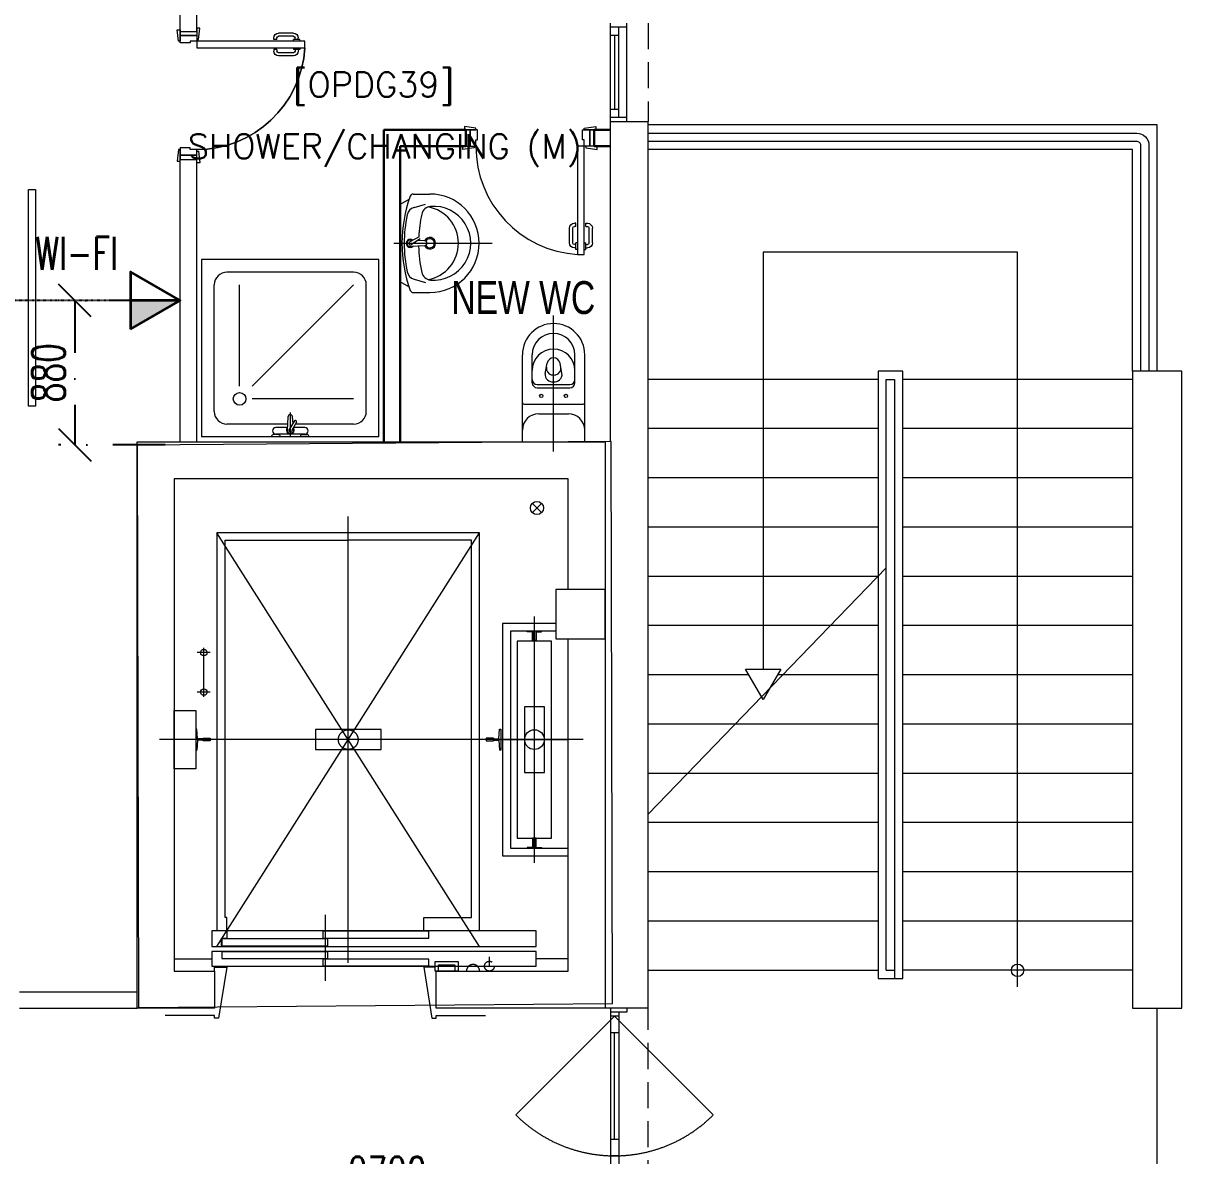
# Model space of a CAD drawing. Header units: inches. Extents: x -12418 to 57169, y -29325 to 19878.
# Drawn here: x 45241 to 52298, y -1847 to 5053 of the extents above; entities that cross this region are included whole.
import ezdxf

# ---------------------------------------------------------------- set-up
doc = ezdxf.new("R2010")
doc.units = ezdxf.units.IN
doc.header["$LTSCALE"] = 25
doc.header["$MEASUREMENT"] = 0
for name, pattern in [('00-Ground Floor$0$CENTERX2', [101.6, 63.5, -12.7, 12.7, -12.7]), ('00-Ground Floor$0$DASHED', [0.75, 0.5, -0.25]), ('00-Ground Floor$0$DASHED2', [9.525, 6.35, -3.175]), ('00-Ground Floor$0$HIDDEN', [9.525, 6.35, -3.175]), ('DASHDOT', [25.4, 12.7, -6.35, 0, -6.35])]:
    doc.linetypes.add(name, pattern=pattern)
doc.layers.get('0').update_dxf_attribs({"color": 8})
doc.layers.get('Defpoints').update_dxf_attribs({"color": 8})
for name, color, linetype, lineweight in [('00-Ground Floor$0$72_EGR_BASE_TEXT', 252, 'Continuous', 5), ('00-Ground Floor$0$Aluminum', 251, 'Continuous', 5), ('00-Ground Floor$0$Axis', 251, '00-Ground Floor$0$CENTERX2', 5), ('00-Ground Floor$0$C-HYDR-CTCH', 251, 'Continuous', 5), ('00-Ground Floor$0$Cabin', 7, 'Continuous', 5), ('00-Ground Floor$0$LOADING', 253, 'Continuous', 5), ('00-Ground Floor$0$Notes', 1, 'Continuous', 5), ('00-Ground Floor$0$Proj', 251, 'Continuous', 5), ('00-Ground Floor$0$SANIT', 250, 'Continuous', 5), ('00-Ground Floor$0$Structure', 251, 'Continuous', 5), ('00-Ground Floor$0$Tech', 169, '00-Ground Floor$0$DASHED2', 5), ('00-Ground Floor$0$Walls', 251, 'Continuous', 5), ('00-Ground Floor$0$Wooden Joinery', 251, 'Continuous', 5), ('E-LITE-CLNG-CNDT', 6, 'DASHDOT', 35), ('T-DATA-CLNG-COND', 51, 'DASHDOT', 25), ('T-DATA-DEVC-TYPE', 2, 'Continuous', 25), ('T-DATA-DIM', 251, 'DASHDOT', 25), ('T-DATA-DIM @ 100', 251, 'DASHDOT', 25), ('T-DATA-WALL @ 100', 33, 'Continuous', 35)]:
    doc.layers.add(name, color=color, linetype=linetype, lineweight=lineweight)
doc.layers.add('00-Ground Floor$0$X-WHITE glass', color=255, linetype='Continuous')
doc.styles.add('00-Ground Floor$0$SIMPLEX', font='SIMPLEX.shx', dxfattribs={"height": 150})
doc.styles.add('00-Ground Floor$0$X3G_ENTITY_2587F5', font='swisscl.ttf', dxfattribs={"height": 200})
doc.styles.add('DC_Simplex', font='SIMPLEX.shx', dxfattribs={"width": 0.7})
doc.dimstyles.new('DevCad-MM', dxfattribs={"dimscale": 0.01, "dimtxt": 2, "dimasz": 2, "dimexe": 1, "dimexo": 1, "dimgap": 0.6, "dimtad": 1, "dimdec": 0, "dimrnd": 10, "dimzin": 1, "dimdsep": 46, "dimtxsty": 'DC_Simplex', "dimblk1": 'OBLIQUE', "dimblk2": 'OBLIQUE', "dimsah": 1, "dimcen": 3, "dimclrd": 256, "dimclre": 256, "dimclrt": 45, "dimadec": 0, "dimazin": 0, "dimtfac": 1, "dimtdec": 0, "dimtix": 1, "dimtmove": 2, "dimatfit": 2, "dimldrblk": 'OBLIQUE', "dimfxl": 1, "dimtolj": 1, "dimtzin": 0, "dimarcsym": 0})

# ---------------------------------------------------------------- blocks, each defined once
blk = doc.blocks.new('00-Ground Floor$0$A$C72370EFE')
at = {"layer": '00-Ground Floor$0$Wooden Joinery'}
for p, q in [((-0.05, -0.07), (-0.05, -0.16)), ((-0.03, -0.07), (-0.03, -0.16)), ((-0.01, -0.04), (-0.02, -0.04)), ((-0.01, -0.06), (-0.02, -0.06)), ((-0.01, -0.03), (-0.01, -0.07)), ((0, -0.03), (-0.01, -0.03)), ((0, -0.07), (-0.01, -0.07)), ((0.04, -0.03), (0.05, -0.03)), ((0.04, -0.07), (0.05, -0.07)), ((0.05, -0.03), (0.05, -0.07)), ((0.05, -0.04), (0.06, -0.04)), ((0.05, -0.06), (0.06, -0.06)), ((0.07, -0.07), (0.07, -0.16)), ((0.09, -0.07), (0.09, -0.16)), ((-0.01, -0.17), (-0.02, -0.17)), ((-0.01, -0.19), (-0.02, -0.19)), ((-0.01, -0.17), (-0.01, -0.19)), ((0.05, -0.17), (0.06, -0.17)), ((0.05, -0.17), (0.05, -0.19)), ((0.05, -0.19), (0.06, -0.19))]:
    blk.add_line(p, q, dxfattribs=at)
for centre, radius, start, end in [((-0.02, -0.07), 0.03, 90, 180), ((-0.02, -0.07), 0.01, 90, 180), ((0.06, -0.07), 0.03, 0, 90), ((0.06, -0.07), 0.01, 0, 90), ((-0.02, -0.16), 0.03, 180, 270), ((-0.02, -0.16), 0.01, 180, 270), ((0.06, -0.16), 0.01, 270, 0), ((0.06, -0.16), 0.03, 270, 0)]:
    blk.add_arc(centre, radius, start, end, dxfattribs=at)
blk = doc.blocks.new('00-Ground Floor$0$A$C268A7CF0')
at = {"layer": '00-Ground Floor$0$Wooden Joinery'}
for points in [[(80, 758.8), (80, 768.8), (10, 778.8), (10, 758.8)], [(740, 758.8), (740, 768.8), (810, 778.8), (810, 758.8)], [(70, 658.8), (70, 648.8), (0, 638.8), (0, 658.8)], [(120, 658.8), (120, 0), (80, 0), (80, 658.8)], [(750, 658.8), (750, 648.8), (820, 638.8), (820, 658.8)]]:
    blk.add_lwpolyline(points, close=True, dxfattribs=at)
for points in [[(45, 658.8), (45, 758.8), (20, 758.8), (20, 658.8), (45, 658.8)], [(45, 658.8), (80, 658.8), (80, 698.8), (90, 698.8), (90, 758.8), (45, 758.8), (45, 658.8)], [(775, 658.8), (740, 658.8), (740, 698.8), (730, 698.8), (730, 758.8), (775, 758.8), (775, 658.8)], [(775, 658.8), (775, 758.8), (800, 758.8), (800, 658.8), (775, 658.8)]]:
    blk.add_lwpolyline(points, dxfattribs=at)
blk.add_arc((80, 658.8), 660, 273.4748, 0, dxfattribs=at)
at = {"layer": '00-Ground Floor$0$Wooden Joinery', "xscale": 999.9999999998854, "yscale": 999.9999999998854, "zscale": 999.9999999998854, "rotation": 180}
blk.add_blockref('00-Ground Floor$0$A$C72370EFE', (120, 0), dxfattribs=at)
blk = doc.blocks.new('00-Ground Floor$0$T127-1_B')
at = {"layer": '00-Ground Floor$0$Cabin'}
for p, q in [((44.5, 8), (44.5, 4)), ((44.5, 4), (78, 4)), ((78, 4), (82, 63.5)), ((44.5, -8), (44.5, -4)), ((44.5, -4), (78, -4)), ((78, -4), (82, -63.5))]:
    blk.add_line(p, q, dxfattribs=at)
at = {"layer": '00-Ground Floor$0$Cabin', "ltscale": 5}
for points in [[(44.5, 8), (0, 8), (0, -8), (44.5, -8)], [(82, 63.5), (89, 63.5), (89, -63.5), (82, -63.5)]]:
    blk.add_lwpolyline(points, dxfattribs=at)
blk = doc.blocks.new('00-Ground Floor$0$T127-1_B__1680')
at = {"layer": '00-Ground Floor$0$Axis'}
blk.add_line((-990, 0), (990, 0), dxfattribs=at)
at = {"layer": '00-Ground Floor$0$Notes', "xscale": -1}
blk.add_blockref('00-Ground Floor$0$T127-1_B', (-840, 0), dxfattribs=at)
at = {"layer": '00-Ground Floor$0$Notes'}
blk.add_blockref('00-Ground Floor$0$T127-1_B', (840, 0), dxfattribs=at)
blk = doc.blocks.new('00-Ground Floor$0$JIS5K')
at = {"layer": '00-Ground Floor$0$Cabin'}
for p, q in [((60.2, 8), (60.2, 11.2)), ((60.2, -8), (60.2, -11.2))]:
    blk.add_line(p, q, dxfattribs=at)
at = {"layer": '00-Ground Floor$0$Cabin', "ltscale": 5}
for points in [[(57, 11.2), (0, 11.2), (0, -11.2), (57, -11.2)], [(60.2, 8), (3.2, 8), (3.2, -8), (60.2, -8)], [(57, 11.2), (57, 43.5), (60.2, 43.5), (60.2, 11.2)], [(57, -11.2), (57, -43.5), (60.2, -43.5), (60.2, -11.2)]]:
    blk.add_lwpolyline(points, dxfattribs=at)
blk = doc.blocks.new('00-Ground Floor$0$JIS5K__1200')
at = {"layer": '00-Ground Floor$0$Axis'}
blk.add_line((-750, 0), (750, 0), dxfattribs=at)
at = {"layer": '00-Ground Floor$0$Notes', "xscale": -1}
blk.add_blockref('00-Ground Floor$0$JIS5K', (-600, 0), dxfattribs=at)
at = {"layer": '00-Ground Floor$0$Notes'}
blk.add_blockref('00-Ground Floor$0$JIS5K', (600, 0), dxfattribs=at)
blk = doc.blocks.new('00-Ground Floor$0$对重支撑1')
at = {"layer": '00-Ground Floor$0$Cabin'}
blk.add_lwpolyline([(1060, 178), (929, 178), (929, -178), (1060, -178)], close=True, dxfattribs=at).dxf.unprotected_set("ltscale", 0)
blk = doc.blocks.new('00-Ground Floor$0$井道平面图轿厢1轿厢地坎')
at = {"layer": '00-Ground Floor$0$Axis', "ltscale": 0.864}
blk.add_lwpolyline([(0, 96), (0, -192)], dxfattribs=at)
at = {"layer": '00-Ground Floor$0$Cabin', "ltscale": 5}
for points in [[(690, 0), (690, -96), (-1285, -96), (-1285, 0)], [(15, -3), (15, -46), (-630, -46), (-630, -3)], [(630, -50), (630, -93), (-15, -93), (-15, -50)]]:
    blk.add_lwpolyline(points, close=True, dxfattribs=at)
at = {"layer": '00-Ground Floor$0$Cabin'}
for points in [[(600, 0), (600, -48)], [(600, -48), (633, -48)], [(633, -48), (633, -96)]]:
    blk.add_lwpolyline(points, dxfattribs=at)
blk = doc.blocks.new('00-Ground Floor$0$层门地坎1')
at = {"layer": '00-Ground Floor$0$Axis', "ltscale": 0.81}
blk.add_lwpolyline([(0, 90), (0, -180)], dxfattribs=at)
at = {"layer": '00-Ground Floor$0$Cabin', "ltscale": 5}
for points in [[(690, 0), (690, -90), (-1285, -90), (-1285, 0)], [(15, -47), (15, -87), (-630, -87), (-630, -47)], [(630, -3), (630, -43), (-15, -43), (-15, -3)]]:
    blk.add_lwpolyline(points, close=True, dxfattribs=at)
blk = doc.blocks.new('00-Ground Floor$0$PARALLEL BARS')
at = {"layer": '00-Ground Floor$0$LOADING'}
for points in [[(-939485.1, -375615.7), (-939443.5, -375615.7), (-939443.5, -376935.4), (-939485.1, -376935.4)], [(-939014.7, -375615.7), (-938973, -375615.7), (-938973, -376935.4), (-939014.7, -376935.4)]]:
    blk.add_lwpolyline(points, close=True, dxfattribs=at)
blk = doc.blocks.new('00-Ground Floor')
at = {"color": 5}
blk.add_line((47787.2, 3983.9, 0), (47787.2, 3983.9, 0), dxfattribs=at)
at = {"layer": '00-Ground Floor$0$Aluminum'}
for p, q in [((48817.9, 4452.6, 0), (48817.9, 5052.6, 0)), ((48917.9, 5027.6, 0), (48817.9, 5027.6, 0)), ((48867.9, 4477.6, 0), (48867.9, 5027.6, 0)), ((48917.9, 4452.6, 0), (48917.9, 5052.6, 0)), ((48867.9, 4977.6, 0), (48817.9, 4977.6, 0)), ((48842.9, 4977.6, 0), (48842.9, 4527.6, 0)), ((48867.9, 4527.6, 0), (48817.9, 4527.6, 0)), ((48917.9, 4477.6, 0), (48817.9, 4477.6, 0)), ((48817.9, -947.4, 0), (48817.9, -2747.4, 0)), ((48917.9, -972.4, 0), (48817.9, -972.4, 0)), ((48867.9, -972.4, 0), (48867.9, -2722.4, 0)), ((48917.9, -947.4, 0), (48917.9, -972.4, 0)), ((48867.9, -997.4, 0), (48817.9, -997.4, 0)), ((48867.9, -1097.4, 0), (48817.9, -1097.4, 0)), ((48842.9, -1747.4, 0), (48842.9, -1097.4, 0)), ((48867.9, -1747.4, 0), (48817.9, -1747.4, 0)), ((48867.9, -1847.4, 0), (48817.9, -1847.4, 0))]:
    blk.add_line(p, q, dxfattribs=at)
at = {"layer": '00-Ground Floor$0$Aluminum', "linetype": '00-Ground Floor$0$DASHED', "ltscale": 300}
for q in [(48241.9, -1598.5, 0), (49444, -1598.5, 0)]:
    blk.add_line((48842.9, -997.4, 0), q, dxfattribs=at)
blk.add_arc((48842.9, -997.4, 0), 850, 225, 315, dxfattribs=at)
at = {"layer": '00-Ground Floor$0$Axis'}
blk.add_line((48149.8, 688), (48559.8, 688), dxfattribs=at)
at = {"layer": '00-Ground Floor$0$Axis', "ltscale": 3}
for points in [[(47220.8, -672), (47220.8, 2048)], [(48020.8, -572), (46420.8, 1948)], [(46420.8, -572), (48020.8, 1948)], [(48650.8, 688), (46070.8, 688)]]:
    blk.add_lwpolyline(points, dxfattribs=at)
at = {"layer": '00-Ground Floor$0$Axis', "ltscale": 0.24}
for points in [[(46380.8, 1218), (46300.8, 1218)], [(46380.8, 978), (46300.8, 978)]]:
    blk.add_lwpolyline(points, dxfattribs=at)
at = {"layer": '00-Ground Floor$0$Axis', "ltscale": 0.9}
blk.add_lwpolyline([(46340.8, 948), (46340.8, 1248)], dxfattribs=at)
at = {"layer": '00-Ground Floor$0$Axis', "ltscale": 1.5}
blk.add_lwpolyline([(47470.8, 688), (46970.8, 688)], dxfattribs=at)
at = {"layer": '00-Ground Floor$0$C-HYDR-CTCH', "flags": 128}
blk.add_lwpolyline([(45935.6, 2481.2), (45943.1, -943.6), (48829.4, -919.7), (48821.9, 2505.1), (45935.6, 2481.2)], dxfattribs=at)
at = {"layer": '00-Ground Floor$0$Cabin'}
for points in [[(48020.8, 1948), (46420.8, 1948)], [(46420.8, 1948), (46420.8, -476)], [(48020.8, 1948), (46420.8, 1948)], [(46420.8, 1948), (46420.8, -476)], [(48020.8, -476), (48020.8, 1948)], [(48020.8, -476), (48020.8, 1948)], [(46470.8, -396), (46470.8, 1904)], [(46470.8, 1904), (47220.8, 1904)], [(47970.8, 1904), (47220.8, 1904)], [(47970.8, -396), (47970.8, 1904)], [(48354.8, 438), (48354.8, 938)], [(46480.8, -396), (46470.8, -396)], [(46480.8, -476), (46480.8, -396)], [(47680.8, -476), (47680.8, -396)], [(47680.8, -396), (47970.8, -396)], [(46420.8, -476), (46390.8, -476)], [(46390.8, -476), (46390.8, -572)], [(46420.8, -476), (46390.8, -476)], [(46390.8, -476), (46390.8, -572)], [(48365.8, -476), (48020.8, -476)], [(48365.8, -476), (48020.8, -476)], [(48365.8, -572), (48365.8, -476)], [(48365.8, -572), (48365.8, -476)], [(46390.8, -572), (48365.8, -572)], [(46390.8, -572), (48365.8, -572)], [(46405.8, -723), (46405.8, -723), (46405.8, -698), (46480.8, -698), (46430.8, -1008), (46405.8, -1008), (46405.8, -993), (46105.8, -993)], [(46160.8, -647), (46390.8, -647)], [(47750.8, -698), (47680.8, -698), (47730.8, -1008), (47755.8, -1008), (47755.8, -993), (48055.8, -993)], [(48560.8, -647), (48365.8, -647)]]:
    blk.add_lwpolyline(points, dxfattribs=at)
at = {"layer": '00-Ground Floor$0$Cabin', "ltscale": 5}
for points in [[(48485.8, 1396.2), (48160.8, 1396.2), (48160.8, -20.2), (48560.8, -20.2)], [(48485.8, 1348.2), (48208.8, 1348.2), (48208.8, 27.8), (48560.8, 27.8)]]:
    blk.add_lwpolyline(points, dxfattribs=at)
blk.add_lwpolyline([(48459.8, 1288), (48249.8, 1288), (48249.8, 88), (48459.8, 88)], close=True, dxfattribs=at)
at = {"layer": '00-Ground Floor$0$Cabin'}
blk.add_lwpolyline([(48415.8, 888), (48293.8, 888), (48293.8, 488), (48415.8, 488)], close=True, dxfattribs=at)
at = {"layer": '00-Ground Floor$0$Cabin', "ltscale": 50}
blk.add_lwpolyline([(47020.8, 749), (47020.8, 627), (47420.8, 627), (47420.8, 749)], close=True, dxfattribs=at)
at = {"layer": '00-Ground Floor$0$Cabin'}
for centre, radius in [((46340.8, 1218), 20), ((46340.8, 978), 20), ((48354.8, 688), 60)]:
    blk.add_circle(centre, radius, dxfattribs=at)
at = {"layer": '00-Ground Floor$0$Notes'}
for p, q in [((48395.3, 2124.1), (48345.3, 2074.1)), ((48395.3, 2074.1), (48345.3, 2124.1))]:
    blk.add_line(p, q, dxfattribs=at)
blk.add_circle((48370.3, 2099.1), 40, dxfattribs=at)
at = {"layer": '00-Ground Floor$0$Proj', "linetype": '00-Ground Floor$0$HIDDEN'}
for p, q in [((49047.9, 5052.6, 0), (49047.9, 4452.6, 0)), ((49047.9, -2747.4, 0), (49047.9, -947.4, 0))]:
    blk.add_line(p, q, dxfattribs=at)
at = {"layer": '00-Ground Floor$0$Proj'}
for p, q in [((50597.9, 2932.6, 0), (50447.9, 2932.6, 0)), ((50447.9, 2932.6, 0), (50447.9, 1682.6, 0)), ((50447.9, 2882.6, 0), (49047.9, 2882.6, 0)), ((50497.9, 1734.3, 0), (50497.9, 2882.6, 0)), ((50497.9, 2882.6, 0), (50547.9, 2882.6, 0)), ((51997.9, 2882.6, 0), (50597.9, 2882.6, 0)), ((50447.9, 2582.6, 0), (49047.9, 2582.6, 0)), ((51997.9, 2582.6, 0), (50597.9, 2582.6, 0)), ((50447.9, 2282.6, 0), (49047.9, 2282.6, 0)), ((51997.9, 2282.6, 0), (50597.9, 2282.6, 0)), ((50447.9, 1982.6, 0), (49047.9, 1982.6, 0)), ((51997.9, 1982.6, 0), (50597.9, 1982.6, 0)), ((50497.9, 1734.3, 0), (49047.9, 234.3, 0)), ((50447.9, 1682.6, 0), (49047.9, 1682.6, 0)), ((51997.9, 1682.6, 0), (50597.9, 1682.6, 0)), ((50157.9, 1382.6, 0), (49047.9, 1382.6, 0)), ((51997.9, 1382.6, 0), (50597.9, 1382.6, 0)), ((49661.3, 1082.6, 0), (49047.9, 1082.6, 0)), ((49867.9, 1082.6, 0), (49834.5, 1082.6, 0)), ((51997.9, 1082.6, 0), (50597.9, 1082.6, 0)), ((49602.9, 782.6, 0), (49047.9, 782.6, 0)), ((51997.9, 782.6, 0), (50597.9, 782.6, 0)), ((49287.9, 482.6, 0), (49047.9, 482.6, 0)), ((51997.9, 482.6, 0), (50597.9, 482.6, 0)), ((51997.9, 182.6, 0), (50597.9, 182.6, 0)), ((51997.9, -117.4, 0), (50597.9, -117.4, 0)), ((51997.9, -417.4, 0), (50597.9, -417.4, 0)), ((50497.9, -717.4, 0), (50547.9, -717.4, 0)), ((51997.9, -717.4, 0), (50597.9, -717.4, 0))]:
    blk.add_line(p, q, dxfattribs=at)
at = {"layer": '00-Ground Floor$0$Proj', "linetype": '00-Ground Floor$0$DASHED', "ltscale": 300}
for p, q in [((50447.9, 1382.6, 0), (50157.9, 1382.6, 0)), ((50447.9, 1082.6, 0), (49867.9, 1082.6, 0)), ((50447.9, 782.6, 0), (49602.9, 782.6, 0)), ((50447.9, 482.6, 0), (49287.9, 482.6, 0)), ((50447.9, 182.6, 0), (49047.9, 182.6, 0)), ((50447.9, -117.4, 0), (49047.9, -117.4, 0)), ((50447.9, -417.4, 0), (49047.9, -417.4, 0))]:
    blk.add_line(p, q, dxfattribs=at)
at = {"layer": '00-Ground Floor$0$Proj', "elevation": 0}
for points in [[(52147.9, 2932.6), (52147.9, 4432.6), (49047.9, 4432.6)], [(51997.9, 2932.6), (51997.9, 4282.6), (49047.9, 4282.6)], [(51297.9, -817.4), (51297.9, 3657.6), (49747.9, 3657.6), (49747.9, 1117.8)], [(51297.9, -817.4), (51297.9, 3657.6), (49747.9, 3657.6), (49747.9, 1117.8)], [(50547.9, 2882.6), (50547.9, -767.4), (50597.9, -767.4), (50597.9, 2932.6)], [(49047.9, -3127.4), (52147.9, -3127.4), (52147.9, -947.4)]]:
    blk.add_lwpolyline(points, dxfattribs=at)
for points in [[(49047.9, 4382.6), (52022.9, 4382.6, -0.414214), (52097.9, 4307.6), (52097.9, 2932.6)], [(52047.9, 2932.6), (52047.9, 4307.6, 0.414214), (52022.9, 4332.6), (49047.9, 4332.6)]]:
    blk.add_lwpolyline(points, format="xyb", dxfattribs=at)
at = {"layer": '00-Ground Floor$0$Proj', "ltscale": 300, "elevation": 0}
for points in [[(50497.9, -717.4), (50497.9, 1734.3)], [(50447.9, 1682.6), (50447.9, -767.4), (50547.9, -767.4)], [(49047.9, -717.4), (50447.9, -717.4)]]:
    blk.add_lwpolyline(points, dxfattribs=at)
at = {"layer": '00-Ground Floor$0$Proj', "elevation": 0}
blk.add_lwpolyline([(49747.9, 932.6), (49641, 1117.8), (49854.9, 1117.8)], close=True, dxfattribs=at)
at = {"layer": '00-Ground Floor$0$Proj'}
blk.add_circle((51297.9, -717.4, 0), 37.5, dxfattribs=at)
at = {"layer": '00-Ground Floor$0$SANIT'}
for p, q in [((47590.8, 3977.6, 0), (47537.9, 3947.6, 0)), ((47616.9, 4011.8, 0), (47717.9, 4011.8, 0)), ((47537.9, 3476, 0), (47537.9, 3947.6, 0)), ((47622, 3930.3, 0), (47691.6, 3950.2, 0)), ((47652.1, 3750.7, 0), (47595.4, 3720.5, 0)), ((47497.9, 3711.8, 0), (48097.9, 3711.8, 0)), ((47614.9, 3730.9, 0), (47601.9, 3731.7, 0)), ((47685.2, 3696.8, 0), (47601.9, 3691.9, 0)), ((47658.9, 3739.3, 0), (47605.3, 3704, 0)), ((47685.2, 3726.8, 0), (47643.6, 3729.2, 0)), ((46327.9, 3612.6, 0), (46327.9, 2532.6, 0)), ((47407.9, 3612.6, 0), (46327.9, 3612.6, 0)), ((47407.9, 2532.6, 0), (47407.9, 3612.6, 0)), ((47253.6, 3535.4, 0), (46482.2, 3535.4, 0)), ((46405.1, 2686.9, 0), (46405.1, 3458.3, 0)), ((46559.4, 2841.1, 0), (46559.4, 3458.3, 0)), ((46636.5, 2841.1, 0), (47253.6, 3458.3, 0)), ((47330.8, 2686.9, 0), (47330.8, 3458.3, 0)), ((47590.8, 3446, 0), (47537.9, 3476, 0)), ((47622, 3493.3, 0), (47691.6, 3473.5, 0)), ((47616.9, 3411.8, 0), (47717.9, 3411.8, 0)), ((48471.4, 2442.6, 0), (48471.4, 3272.6, 0)), ((48281.4, 2502.6, 0), (48281.4, 3032.6, 0)), ((48341.4, 2861.6, 0), (48341.4, 3032.6, 0)), ((48420.4, 2918.1, 0), (48432, 2980.7, 0)), ((48522.4, 2918.1, 0), (48510.7, 2980.7, 0)), ((48601.4, 2861.6, 0), (48601.4, 3032.6, 0)), ((48661.4, 2502.6, 0), (48661.4, 3032.6, 0)), ((48371.4, 2851.6, 0), (48571.4, 2851.6, 0)), ((48371.4, 2831.6, 0), (48571.4, 2831.6, 0)), ((47253.6, 2764, 0), (46636.5, 2764, 0)), ((48291.4, 2731.6, 0), (48651.4, 2731.6, 0)), ((46853.8, 2653.4, 0), (46849.2, 2575.3, 0)), ((46893.9, 2629.1, 0), (46860.1, 2577.7, 0)), ((46867.9, 2681.1, 0), (46867.9, 2532.6, 0)), ((46904.7, 2622.7, 0), (46876.2, 2569.2, 0)), ((46884.4, 2614.7, 0), (46882.1, 2653.4, 0)), ((48381.4, 2672.6, 0), (48561.4, 2672.6, 0)), ((46851.2, 2609.7, 0), (46482.2, 2609.7, 0)), ((46766.7, 2554.6, 0), (46766.7, 2546.1, 0)), ((46793.7, 2546.1, 0), (46766.7, 2546.1, 0)), ((46850, 2589.9, 0), (46780.2, 2589.9, 0)), ((46955.7, 2549.4, 0), (46780.2, 2549.4, 0)), ((46793.7, 2549.4, 0), (46793.7, 2546.1, 0)), ((46886, 2587.6, 0), (46886.7, 2575.3, 0)), ((46955.7, 2589.9, 0), (46887.2, 2589.9, 0)), ((47253.6, 2609.7, 0), (46897.8, 2609.7, 0)), ((46942.2, 2549.4, 0), (46942.2, 2546.1, 0)), ((46942.2, 2546.1, 0), (46969.2, 2546.1, 0)), ((46969.2, 2554.6, 0), (46969.2, 2546.1, 0)), ((47407.9, 2532.6, 0), (46327.9, 2532.6, 0))]:
    blk.add_line(p, q, dxfattribs=at)
for centre, radius in [((46559.4, 2764, 0), 38.6), ((48396.1, 2781.6, 0), 10), ((48546.6, 2781.6, 0), 10)]:
    blk.add_circle(centre, radius, dxfattribs=at)
for centre, radius, start, end in [((48393.6, 3711.8, 0), 845.7, 160.17712, 199.82288), ((47616.9, 3991.8, 0), 20, 90, 160.17712), ((47717.9, 3711.8, 0), 300, 270, 90), ((48407.5, 3711.8, 0), 845.7, 168.19138, 191.80862), ((47638.5, 3872.6, 0), 60, 105.92061, 168.19138), ((48495.1, 3711.8, 0), 845.7, 167.91174, 177.42745), ((47726.9, 3876.3, 0), 60, 95.18578, 167.91174), ((47666.2, 3711.8, 0), 225.2, 280.60973, 79.39027), ((47741.8, 3711.8, 0), 225.2, 264.81421, 95.18578), ((47717.9, 3711.8, 0), 35, 205.31059, 154.68941), ((47599.6, 3711.8, 0), 25, 50.74745, 310.36798), ((47599.6, 3711.8, 0), 20, 83.26708, 276.68201), ((47599.6, 3711.8, 0), 9.66, 115.41267, 305.95772), ((48495.1, 3711.8, 0), 845.7, 178.54856, 178.84398), ((48495.1, 3711.8, 0), 845.7, 181.15716, 192.08826), ((47685.2, 3711.8, 0), 15, 270, 90), ((47717.9, 3711.8, 0), 27.5, 207.14957, 152.85043), ((46482.2, 3458.3, 0), 77.1, 90, 180), ((47253.6, 3458.3, 0), 77.1, 0, 90), ((47638.5, 3551, 0), 60, 191.80862, 254.07939), ((47726.9, 3547.3, 0), 60, 192.08826, 264.81421), ((47616.9, 3431.8, 0), 20, 199.82288, 270), ((48471.4, 3032.6, 0), 190, 0, 180), ((48471.4, 3032.6, 0), 130, 0, 180), ((48471.4, 2937.2, 0), 130, 0, 180), ((48471.4, 2973.3, 0), 40, 10.57115, 169.42885), ((48459.7, 2910.8, 0), 40, 169.42885, 231.52497), ((48467, 2949.7, 0), 40, 169.42885, 256.41759), ((48471.4, 2968, 0), 58.8, 256.41759, 283.58241), ((48475.8, 2949.7, 0), 40, 283.58241, 10.57115), ((48483, 2910.8, 0), 40, 308.47503, 10.57115), ((48371.4, 2881.6, 0), 30, 180, 270), ((48371.4, 2861.6, 0), 30, 180, 270), ((48471.4, 2925.5, 0), 58.8, 231.52497, 308.47503), ((48571.4, 2881.6, 0), 30, 270, 0), ((48571.4, 2861.6, 0), 30, 270, 0), ((46482.2, 2686.9, 0), 77.1, 180, 270), ((47253.6, 2686.9, 0), 77.1, 270, 0), ((48291.4, 2741.6, 0), 10, 180, 270), ((48651.4, 2741.6, 0), 10, 270, 0), ((46867.9, 2653.4, 0), 14.2, 0, 180), ((46899.3, 2625.9, 0), 6.3, 329.31481, 149.31481), ((48381.4, 2572.6, 0), 100, 90, 180), ((48561.4, 2572.6, 0), 100, 0, 90), ((46766.7, 2532.6, 0), 13.5, 90, 180), ((46780.2, 2569.7, 0), 20.3, 90, 270), ((46793.7, 2532.6, 0), 13.5, 0, 90), ((46867.9, 2573.1, 0), 23.6, 139.63201, 39.25255), ((46867.9, 2573.1, 0), 18.9, 173.26708, 6.73292), ((46867.9, 2573.1, 0), 9.13, 144.04228, 334.58733), ((46942.2, 2532.6, 0), 13.5, 90, 180), ((46955.7, 2569.7, 0), 20.3, 270, 90), ((46969.2, 2532.6, 0), 13.5, 0, 90)]:
    blk.add_arc(centre, radius, start, end, dxfattribs=at)
at = {"layer": '00-Ground Floor$0$Structure', "elevation": 0}
blk.add_lwpolyline([(51997.9, 2932.6), (51997.9, -947.4), (52297.9, -947.4), (52297.9, 2932.6)], close=True, dxfattribs=at)
at = {"layer": '00-Ground Floor$0$Structure'}
for points in [[(48560.8, 1602), (48560.8, 2277), (46160.8, 2277), (46160.8, -723), (46405.8, -723), (46405.8, -948), (45935.8, -948), (45935.8, 2502), (48785.8, 2502), (48785.8, -948), (47755.8, -948)], [(47755.8, -948), (47755.8, -723), (48560.8, -723), (48560.8, 1302)]]:
    blk.add_lwpolyline(points, dxfattribs=at)
blk.add_lwpolyline([(48485.8, 1302), (48785.8, 1302), (48785.8, 1602), (48485.8, 1602)], close=True, dxfattribs=at)
at = {"layer": '00-Ground Floor$0$Tech', "ltscale": 0.36}
blk.add_lwpolyline([(48080.8, -692), (48080.8, -632)], dxfattribs=at)
at = {"layer": '00-Ground Floor$0$Tech', "ltscale": 9}
for points in [[(47750.8, -663), (47890.8, -663), (47890.8, -723), (47750.8, -723)], [(47770.8, -683), (47870.8, -683), (47870.8, -723), (47770.8, -723)]]:
    blk.add_lwpolyline(points, close=True, dxfattribs=at)
at = {"layer": '00-Ground Floor$0$Tech', "ltscale": 0.48}
blk.add_lwpolyline([(47940.8, -722), (48020.8, -722)], dxfattribs=at)
at = {"layer": '00-Ground Floor$0$Tech', "ltscale": 5}
blk.add_circle((47220.8, 688), 60, dxfattribs=at)
at = {"layer": '00-Ground Floor$0$Tech'}
blk.add_circle((48080.8, -692), 30, dxfattribs=at)
blk.add_arc((47980.8, -722), 40, 0, 180, dxfattribs=at)
at = {"layer": '00-Ground Floor$0$Walls'}
for p, q in [((46197.9, 5002.6, 0), (46197.9, 7492.6, 0)), ((46297.9, 5002.6, 0), (46297.9, 5502.6, 0)), ((46197.9, 5002.6, 0), (46297.9, 5002.6, 0)), ((46197.9, 5002.6, 0), (46297.9, 5002.6, 0)), ((48817.9, 2502.6, 0), (48817.9, 4452.6, 0)), ((48817.9, 4452.6, 0), (49047.9, 4452.6, 0)), ((49047.9, -947.4, 0), (49047.9, 4452.6, 0)), ((48717.9, 4302.6, 0), (48717.9, 4402.6, 0)), ((46197.9, 4222.6, 0), (46297.9, 4222.6, 0)), ((46197.9, 2502.6, 0), (46197.9, 4222.6, 0)), ((46197.9, 4222.6, 0), (46297.9, 4222.6, 0)), ((46297.9, 2502.6, 0), (46297.9, 4222.6, 0)), ((45935.8, 2502), (46035.8, 2502)), ((45217.9, -847.4, 0), (45935.8, -847.4)), ((45217.9, -947.4, 0), (45935.8, -947.4)), ((49047.9, -947.4, 0), (48785.8, -947.4))]:
    blk.add_line(p, q, dxfattribs=at)
at = {"layer": '00-Ground Floor$0$Wooden Joinery', "elevation": 0}
for points in [[(46197.9, 4942.6), (46187.9, 4942.6), (46177.9, 5012.6), (46197.9, 5012.6)], [(46297.9, 4952.6), (46307.9, 4952.6), (46317.9, 5022.6), (46297.9, 5022.6)], [(46297.9, 4902.6), (46956.7, 4902.6), (46956.7, 4942.6), (46297.9, 4942.6)], [(47997.9, 4402.6), (47997.9, 4412.6), (47927.9, 4422.6), (47927.9, 4402.6)], [(48657.9, 4402.6), (48657.9, 4412.6), (48727.9, 4422.6), (48727.9, 4402.6)], [(46197.9, 4282.6), (46187.9, 4282.6), (46177.9, 4212.6), (46197.9, 4212.6)], [(46297.9, 4272.6), (46307.9, 4272.6), (46317.9, 4202.6), (46297.9, 4202.6)], [(47987.9, 4302.6), (47987.9, 4292.6), (47917.9, 4282.6), (47917.9, 4302.6)], [(48617.9, 4302.6), (48617.9, 3643.8), (48657.9, 3643.8), (48657.9, 4302.6)], [(48667.9, 4302.6), (48667.9, 4292.6), (48737.9, 4282.6), (48737.9, 4302.6)]]:
    blk.add_lwpolyline(points, close=True, dxfattribs=at)
for points in [[(46297.9, 4977.6), (46197.9, 4977.6), (46197.9, 5002.6), (46297.9, 5002.6), (46297.9, 4977.6)], [(46297.9, 4977.6), (46297.9, 4942.6), (46257.9, 4942.6), (46257.9, 4932.6), (46197.9, 4932.6), (46197.9, 4977.6), (46297.9, 4977.6)], [(47962.9, 4302.6), (47962.9, 4402.6), (47937.9, 4402.6), (47937.9, 4302.6), (47962.9, 4302.6)], [(47962.9, 4302.6), (47997.9, 4302.6), (47997.9, 4342.6), (48007.9, 4342.6), (48007.9, 4402.6), (47962.9, 4402.6), (47962.9, 4302.6)], [(48692.9, 4302.6), (48657.9, 4302.6), (48657.9, 4342.6), (48647.9, 4342.6), (48647.9, 4402.6), (48692.9, 4402.6), (48692.9, 4302.6)], [(48692.9, 4302.6), (48692.9, 4402.6), (48717.9, 4402.6), (48717.9, 4302.6), (48692.9, 4302.6)], [(46297.9, 4247.6), (46297.9, 4282.6), (46257.9, 4282.6), (46257.9, 4292.6), (46197.9, 4292.6), (46197.9, 4247.6), (46297.9, 4247.6)], [(46297.9, 4247.6), (46197.9, 4247.6), (46197.9, 4222.6), (46297.9, 4222.6), (46297.9, 4247.6)]]:
    blk.add_lwpolyline(points, dxfattribs=at)
at = {"layer": '00-Ground Floor$0$Wooden Joinery'}
for centre, start, end in [((46297.9, 4942.6, 0), 270, 356.5252), ((48657.9, 4302.6, 0), 180, 266.5252)]:
    blk.add_arc(centre, 660, start, end, dxfattribs=at)
at = {"layer": '00-Ground Floor$0$X-WHITE glass', "color": 253, "lineweight": 30, "ltscale": 6, "true_color": 0x9898cc}
for p, q in [((47437.9, 2502.6, 0), (47437.9, 4402.6, 0)), ((47437.9, 4402.6, 0), (47937.9, 4402.6, 0)), ((47937.9, 4402.6, 0), (47937.9, 4302.6, 0)), ((48717.9, 4402.6, 0), (48717.9, 4302.6, 0)), ((48717.9, 4402.6, 0), (48817.9, 4402.6, 0)), ((47537.9, 2502.6, 0), (47537.9, 4302.6, 0)), ((47537.9, 4302.6, 0), (47937.9, 4302.6, 0)), ((48717.9, 4302.6, 0), (48817.9, 4302.6, 0))]:
    blk.add_line(p, q, dxfattribs=at)
at = {"layer": '00-Ground Floor$0$LOADING'}
blk.add_blockref('00-Ground Floor$0$PARALLEL BARS', (984288.6, 379654.4), dxfattribs=at)
at = {"layer": '00-Ground Floor$0$Notes', "xscale": -1, "rotation": 270.0000015352345}
blk.add_blockref('00-Ground Floor$0$JIS5K__1200', (48354.8, 688), dxfattribs=at)
at = {"layer": '00-Ground Floor$0$Notes', "yscale": -1, "rotation": 180}
for name in ['00-Ground Floor$0$对重支撑1', '00-Ground Floor$0$T127-1_B__1680']:
    blk.add_blockref(name, (47220.8, 688), dxfattribs=at)
at = {"layer": '00-Ground Floor$0$Notes', "xscale": -1}
for name, p in [('00-Ground Floor$0$井道平面图轿厢1轿厢地坎', (47080.8, -476)), ('00-Ground Floor$0$层门地坎1', (47080.8, -602))]:
    blk.add_blockref(name, p, dxfattribs=at)
at = {"layer": '00-Ground Floor$0$Wooden Joinery', "xscale": -1, "rotation": 90}
blk.add_blockref('00-Ground Floor$0$A$C268A7CF0', (46956.7, 5022.6, 0), dxfattribs=at)
at = {"layer": '00-Ground Floor$0$Wooden Joinery'}
for p, xscale, yscale, zscale, rotation in [((46956.7, 4902.6, 0), -999.9999999998856, 999.9999999998856, 999.9999999998856, 270), ((48617.9, 3643.8, 0), -999.9999999998854, 999.9999999998854, 999.9999999998854, 180)]:
    blk.add_blockref('00-Ground Floor$0$A$C72370EFE', p, dxfattribs=dict(at, xscale=xscale, yscale=yscale, zscale=zscale, rotation=rotation))
at = {"layer": '00-Ground Floor$0$72_EGR_BASE_TEXT', "style": '00-Ground Floor$0$X3G_ENTITY_2587F5'}
blk.add_text('NEW WC', height=200, dxfattribs=at).set_placement((47848.5, 3280.9, 0))
at = {"layer": '00-Ground Floor$0$72_EGR_BASE_TEXT', "char_height": 150, "attachment_point": 2, "style": '00-Ground Floor$0$SIMPLEX'}
for s, insert in [('[OPDG39]', (47374.9, 4753.5, 0)), ('SHOWER/CHANGING (M)', (47443.2, 4377.3))]:
    blk.add_mtext(s, dxfattribs=dict(at, insert=insert))
blk = doc.blocks.new('*U45')
blk.add_hatch(color=254).paths.add_polyline_path([(-3.031, 1.75), (-3.031, 0), (0, 0)])
blk.add_line((0, 0), (-3.031, 0))
blk.add_lwpolyline([(-3.031, 1.75), (0, 0), (-3.031, -1.75)], close=True)
at = {"layer": 'T-DATA-DEVC-TYPE', "style": 'DC_Simplex', "width": 0.7, "flags": 8}
blk.add_attdef('DC_TYPE', (2.682, 5.634), '', height=2, rotation=360, dxfattribs=at)
blk = doc.blocks.new('_OBLIQUE')
at = {"color": 0, "linetype": 'ByBlock'}
blk.add_line((-0.5, -0.5), (0.5, 0.5), dxfattribs=at)
blk = doc.blocks.new('*D186')
at = {"layer": 'Defpoints', "color": 0, "transparency": 16777216}
for p in [(48817.9, -2112.6), (46098.3, -2847.4, 0), (48817.9, -2847.4, 0)]:
    blk.add_point(p, dxfattribs=at)
at = {"layer": 'T-DATA-DIM', "lineweight": -2, "transparency": 16777216}
for p, q in [((46098.3, -2747.4), (46098.3, -2012.6)), ((48817.9, -2747.4), (48817.9, -2012.6)), ((46098.3, -2112.6), (48817.9, -2112.6))]:
    blk.add_line(p, q, dxfattribs=at)
at = {"layer": 'T-DATA-DIM', "lineweight": -2, "transparency": 16777216, "xscale": 200, "yscale": 200, "zscale": 200, "rotation": 180}
blk.add_blockref('_OBLIQUE', (46098.3, -2112.6), dxfattribs=at)
at = {"layer": 'T-DATA-DIM', "lineweight": -2, "transparency": 16777216, "xscale": 200, "yscale": 200, "zscale": 200}
blk.add_blockref('_OBLIQUE', (48817.9, -2112.6), dxfattribs=at)
at = {"layer": 'T-DATA-DIM', "color": 45, "transparency": 16777216, "insert": (47458.1, -1952.6), "char_height": 200, "attachment_point": 5, "style": 'DC_Simplex'}
blk.add_mtext('\\A1;2720', dxfattribs=at)
blk = doc.blocks.new('*D194')
at = {"layer": 'Defpoints', "color": 0, "transparency": 16777216}
for p in [(46197.9, 3362.6, 0), (45555.1, 2483.5), (46205.2, 2483.5)]:
    blk.add_point(p, dxfattribs=at)
at = {"layer": 'T-DATA-DIM', "lineweight": -2, "transparency": 16777216}
for p, q in [((46097.9, 3362.6), (45455.1, 3362.6)), ((45555.1, 3362.6), (45555.1, 2483.5)), ((46105.2, 2483.5), (45455.1, 2483.5))]:
    blk.add_line(p, q, dxfattribs=at)
at = {"layer": 'T-DATA-DIM', "lineweight": -2, "transparency": 16777216, "xscale": 200, "yscale": 200, "zscale": 200}
for p, rotation in [((45555.1, 3362.6), 90), ((45555.1, 2483.5), 270)]:
    blk.add_blockref('_OBLIQUE', p, dxfattribs=dict(at, rotation=rotation))
at = {"layer": 'T-DATA-DIM', "color": 45, "transparency": 16777216, "insert": (45395.1, 2923), "char_height": 200, "attachment_point": 5, "rotation": 90, "style": 'DC_Simplex'}
blk.add_mtext('\\A1;880', dxfattribs=at)

msp = doc.modelspace()

# ---------------------------------------------------------------- linework, layer by layer
at = {"layer": 'T-DATA-CLNG-COND', "ltscale": 0.01, "elevation": 0}
msp.add_lwpolyline([(45894.8, 3362.5), (38778.9, 3362.5)], dxfattribs=at)

# ---------------------------------------------------------------- block references
at = {"layer": 'E-LITE-CLNG-CNDT'}
msp.add_blockref('00-Ground Floor', (0, 0), dxfattribs=at)
at = {"layer": 'T-DATA-WALL @ 100'}
ref = msp.add_blockref('*U45', (46197.9, 3362.6, 0), dxfattribs=dict(at, xscale=-100, yscale=100, zscale=100, rotation=180))
ref.add_attrib('DC_TYPE', 'WI-FI', (45315.6, 3550.8), dxfattribs={"layer": 'T-DATA-DEVC-TYPE', "height": 200, "style": 'DC_Simplex', "width": 0.7, "flags": 8})

# ---------------------------------------------------------------- dimensions: what is measured, and where the dimension line sits
at = {"layer": 'T-DATA-DIM @ 100'}
dim = msp.add_linear_dim(base=(45555.1, 2483.5), p1=(46197.9, 3362.6, 0), p2=(46205.2, 2483.5), angle=90, dimstyle='DevCad-MM', override={"dimscale": 100, "dimtix": 1, "dimtofl": 1, "dimtmove": 2, "dimatfit": 2}, dxfattribs=at)
dim.commit()
dim.dimension.update_dxf_attribs({"geometry": '*D194', "text_midpoint": (45395.1, 2923)})
dim = msp.add_linear_dim(base=(48817.9, -2112.6), p1=(46098.3, -2847.4, 0), p2=(48817.9, -2847.4, 0), dimstyle='DevCad-MM', override={"dimscale": 100, "dimtix": 1, "dimtofl": 1, "dimtmove": 2, "dimatfit": 2}, dxfattribs=at)
dim.commit()
dim.dimension.update_dxf_attribs({"geometry": '*D186', "text_midpoint": (47458.1, -1952.6)})

doc.saveas('drawing.dxf')
